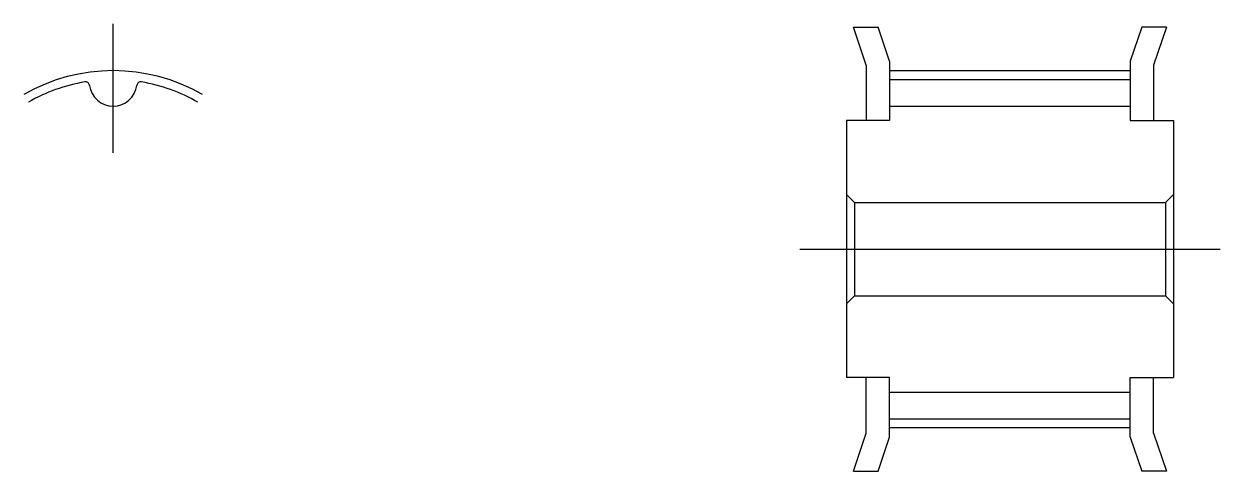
# Model space of a CAD drawing. Extents: x -3.8 to 47.4, y -54.9 to 9.6.
# Drawn here: x -3.8 to 47.4, y -9.5 to 9.6 of the extents above; entities outside this region: 2.
import ezdxf

# ---------------------------------------------------------------- set-up
doc = ezdxf.new("R2010")
doc.units = 0
doc.linetypes.add('CENTER', pattern=[50.8, 31.75, -6.35, 6.35, -6.35])
doc.layers.get('0').update_dxf_attribs({"linetype": 'CONTINUOUS'})
doc.layers.add('CENTER', color=1, linetype='CONTINUOUS')
doc.styles.get("Standard").update_dxf_attribs({"font": 'txt.shx', "height": 3, "bigfont": 'bigfont.shx'})

msp = doc.modelspace()

# ---------------------------------------------------------------- linework, layer by layer
at = {"color": 7, "linetype": 'CONTINUOUS'}
for p, q in [((31.7, 9.5), (32.756, 9.5)), ((32.25, 7.88), (31.7, 9.5)), ((33.25, 8.045), (32.756, 9.5)), ((44.044, 9.5), (43.55, 8.045)), ((45.1, 9.5), (44.044, 9.5)), ((45.1, 9.5), (44.55, 7.88)), ((32.25, 7.88), (32.25, 5.5)), ((33.25, 8.045), (33.25, 5.5)), ((43.55, 8.045), (43.55, 5.5)), ((44.55, 7.88), (44.55, 5.5)), ((33.25, 7.26), (43.55, 7.26)), ((33.25, 6.12), (43.55, 6.12)), ((31.4, 5.5), (31.4, -5.5)), ((33.25, 5.5), (31.4, 5.5)), ((43.55, 5.5), (45.4, 5.5)), ((45.4, 5.5), (45.4, -5.5)), ((31.4, 2.342), (31.742, 2)), ((45.4, 2.342), (45.058, 2)), ((31.742, 2), (45.058, 2)), ((31.742, 2), (31.742, -2)), ((45.058, 2), (45.058, -2)), ((31.4, -2.342), (31.742, -2)), ((31.742, -2), (45.058, -2)), ((45.4, -2.342), (45.058, -2)), ((33.25, -5.5), (31.4, -5.5)), ((32.25, -7.88), (32.25, -5.5)), ((33.25, -8.045), (33.25, -5.5)), ((43.55, -5.5), (45.4, -5.5)), ((43.55, -8.045), (43.55, -5.5)), ((44.55, -7.88), (44.55, -5.5)), ((33.25, -6.12), (43.55, -6.12)), ((33.25, -7.26), (43.55, -7.26)), ((31.7, -9.5), (32.25, -7.88)), ((32.756, -9.5), (33.25, -8.045)), ((43.55, -8.045), (44.044, -9.5)), ((44.55, -7.88), (45.1, -9.5)), ((31.7, -9.5), (32.756, -9.5)), ((45.1, -9.5), (44.044, -9.5))]:
    msp.add_line(p, q, dxfattribs=at)
for centre, radius, start, end in [((0, 0), 7.26, 99.6363, 120), ((-1.187, 6.989), 0.171, 7.5379, 99.6363), ((0, 7.146), 1.026, 187.5379, 352.4621), ((1.187, 6.989), 0.171, 80.3637, 172.4621), ((0, 0), 7.26, 60, 80.3637)]:
    msp.add_arc(centre, radius, start, end, dxfattribs=at)
at = {"layer": 'CENTER', "color": 1, "linetype": 'CENTER'}
for p, q in [((0, 4.12), (0, 9.64)), ((33.25, 7.64), (43.55, 7.64)), ((29.4, 0), (47.4, 0)), ((33.25, -7.64), (43.55, -7.64))]:
    msp.add_line(p, q, dxfattribs=at)
msp.add_arc((0, 0), 7.64, 60, 120, dxfattribs=at)

# ---------------------------------------------------------------- texts
at = {"color": 7, "linetype": 'CONTINUOUS'}
for s, p in [('GPA16GT3090-A-H4', (-2.883, -48.904)), ('GPA16GT3090', (-2.883, -54.904))]:
    msp.add_text(s, height=3, dxfattribs=at).set_placement(p)

doc.saveas('drawing.dxf')
